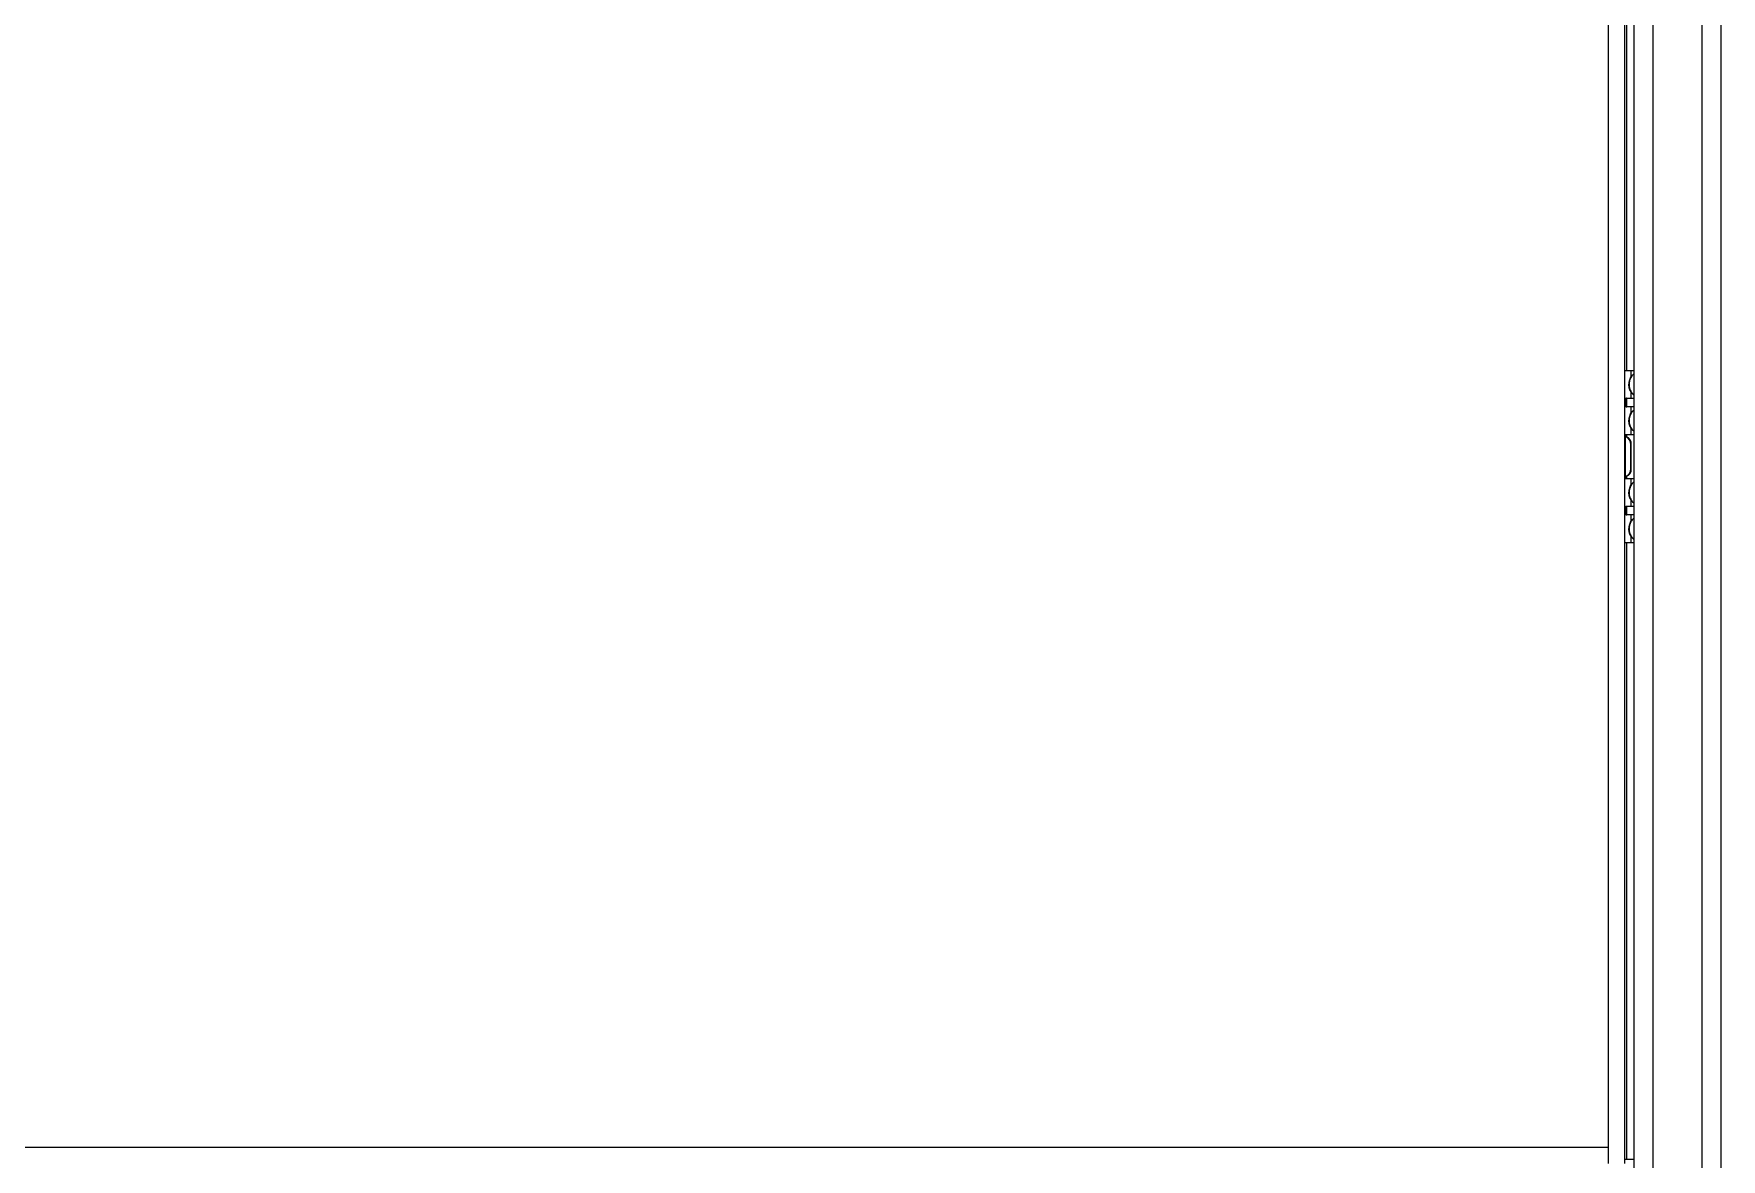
# Model space of a CAD drawing. Header units: inches. Extents: x 40138 to 76695, y -14500 to -5279.
# Drawn here: x 58276.6 to 58489.6, y -11346.1 to -11204.1 of the extents above; entities that cross this region are included whole.
import ezdxf

# ---------------------------------------------------------------- set-up
doc = ezdxf.new("R2010")
doc.units = ezdxf.units.IN
doc.header["$LTSCALE"] = 2
doc.header["$MEASUREMENT"] = 0
doc.layers.add('M-OBJECT-DETAILS', color=7, linetype='Continuous', lineweight=9)

msp = doc.modelspace()

# ---------------------------------------------------------------- linework, layer by layer
at = {"layer": 'M-OBJECT-DETAILS', "linetype": 'Continuous'}
for p, q in [((58480.957, -11384.116), (58480.957, -10416.616)), ((58487.148, -11384.116), (58487.148, -10416.616)), ((58489.556, -11384.116), (58489.556, -10416.616)), ((58477.66, -11246.591), (58477.66, -10454.616)), ((58478.549, -11346.116), (58478.549, -10454.616)), ((58475.317, -11344.577), (58475.317, -10456.155)), ((58477.406, -11346.666), (58477.406, -10456.155)), ((58478.134, -11246.591), (58477.406, -11246.591)), ((58478.549, -11246.591), (58478.134, -11246.591)), ((58478.134, -11246.591), (58478.134, -11247.5)), ((58477.922, -11248.321), (58477.906, -11248.321)), ((58477.906, -11248.321), (58477.906, -11248.336)), ((58477.906, -11248.336), (58477.922, -11248.336)), ((58477.922, -11248.321), (58477.922, -11248.336)), ((58477.495, -11250.566), (58477.406, -11250.566)), ((58477.406, -11250.656), (58477.495, -11250.656)), ((58477.495, -11250.656), (58477.495, -11250.566)), ((58477.54, -11250.066), (58478.134, -11250.066)), ((58477.66, -11251.156), (58477.66, -11250.066)), ((58478.134, -11249.168), (58478.134, -11250.066)), ((58478.134, -11250.066), (58478.549, -11250.066)), ((58478.134, -11251.156), (58477.54, -11251.156)), ((58477.922, -11252.886), (58477.906, -11252.886)), ((58477.906, -11252.886), (58477.906, -11252.901)), ((58477.906, -11252.901), (58477.922, -11252.901)), ((58477.922, -11252.886), (58477.922, -11252.901)), ((58478.549, -11251.156), (58478.134, -11251.156)), ((58478.134, -11251.156), (58478.134, -11252.065)), ((58477.406, -11254.781), (58477.495, -11254.781)), ((58477.406, -11254.931), (58477.44, -11254.931)), ((58477.417, -11254.631), (58478.134, -11254.631)), ((58477.49, -11254.934), (58477.44, -11254.931)), ((58477.44, -11254.931), (58477.507, -11254.931)), ((58477.49, -11259.927), (58477.49, -11254.934)), ((58477.495, -11254.781), (58477.495, -11254.931)), ((58477.66, -11254.958), (58477.66, -11254.631)), ((58478.134, -11253.733), (58478.134, -11254.631)), ((58478.134, -11254.631), (58478.549, -11254.631)), ((58478.139, -11258.931), (58478.139, -11255.931)), ((58478.202, -11255.931), (58478.139, -11255.931)), ((58478.202, -11258.931), (58478.202, -11255.931)), ((58478.139, -11258.931), (58478.202, -11258.931)), ((58477.44, -11259.931), (58477.406, -11259.931)), ((58477.406, -11260.081), (58477.495, -11260.081)), ((58478.134, -11260.231), (58477.417, -11260.231)), ((58477.44, -11259.931), (58477.49, -11259.927)), ((58477.507, -11259.931), (58477.44, -11259.931)), ((58477.495, -11259.931), (58477.495, -11260.081)), ((58477.66, -11260.231), (58477.66, -11259.903)), ((58478.549, -11260.231), (58478.134, -11260.231)), ((58478.134, -11260.231), (58478.134, -11261.14)), ((58477.54, -11263.711), (58478.134, -11263.711)), ((58477.66, -11264.801), (58477.66, -11263.711)), ((58477.922, -11261.961), (58477.906, -11261.961)), ((58477.906, -11261.961), (58477.906, -11261.981)), ((58477.906, -11261.981), (58477.922, -11261.981)), ((58477.922, -11261.961), (58477.922, -11261.981)), ((58478.134, -11262.813), (58478.134, -11263.711)), ((58478.134, -11263.711), (58478.549, -11263.711)), ((58477.495, -11264.211), (58477.406, -11264.211)), ((58477.406, -11264.301), (58477.495, -11264.301)), ((58477.495, -11264.301), (58477.495, -11264.211)), ((58478.134, -11264.801), (58477.54, -11264.801)), ((58478.549, -11264.801), (58478.134, -11264.801)), ((58478.134, -11264.801), (58478.134, -11265.71)), ((58477.922, -11266.531), (58477.906, -11266.531)), ((58477.906, -11266.531), (58477.906, -11266.551)), ((58477.906, -11266.551), (58477.922, -11266.551)), ((58477.922, -11266.531), (58477.922, -11266.551)), ((58478.134, -11267.383), (58478.134, -11268.281)), ((58477.406, -11268.281), (58478.134, -11268.281)), ((58477.66, -11346.116), (58477.66, -11268.281)), ((58478.134, -11268.281), (58478.549, -11268.281)), ((57905.195, -11344.577), (58475.317, -11344.577)), ((58475.317, -11346.666), (58475.317, -11344.577)), ((58477.406, -11346.116), (58477.66, -11346.116)), ((58477.66, -11346.116), (58478.549, -11346.116)), ((58478.549, -11384.116), (58478.549, -11346.116))]:
    msp.add_line(p, q, dxfattribs=at)
for centre, start, end in [((58477.22, -11255.819), 353.09958, 73.00992), ((58477.283, -11255.819), 353.10065, 73.00885), ((58477.22, -11259.042), 286.99008, 6.90042), ((58477.283, -11259.042), 286.99115, 6.89935)]:
    msp.add_arc(centre, 0.926, start, end, dxfattribs=at)
for points, knots in [([(58477.906, -11248.321), (58477.925, -11248.128), (58477.963, -11247.743), (58478.216, -11247.263), (58478.452, -11247.059), (58478.549, -11246.975)], [0, 0, 0, 0, 0.3698691, 0.7399004, 1, 1, 1, 1]), ([(58478.549, -11249.685), (58478.462, -11249.611), (58478.249, -11249.429), (58478.009, -11248.999), (58477.911, -11248.604), (58477.907, -11248.376), (58477.906, -11248.336)], [0, 0, 0, 0, 0.2310419, 0.5647741, 0.9227189, 1, 1, 1, 1]), ([(58478.549, -11246.987), (58478.464, -11247.061), (58478.251, -11247.244), (58478.017, -11247.678), (58477.926, -11248.069), (58477.922, -11248.289), (58477.922, -11248.321)], [0, 0, 0, 0, 0.2306598, 0.5726691, 0.9379461, 1, 1, 1, 1]), ([(58477.922, -11248.336), (58477.941, -11248.528), (58477.98, -11248.914), (58478.228, -11249.387), (58478.458, -11249.586), (58478.549, -11249.665)], [0, 0, 0, 0, 0.375975, 0.7521435, 1, 1, 1, 1]), ([(58477.406, -11250.566), (58477.406, -11250.51), (58477.406, -11250.397), (58477.409, -11250.248), (58477.428, -11250.138), (58477.47, -11250.075), (58477.517, -11250.069), (58477.54, -11250.066)], [0, 0, 0, 0, 0.20830077, 0.4166766, 0.62283223, 0.82051751, 1, 1, 1, 1]), ([(58477.54, -11251.156), (58477.514, -11251.152), (58477.463, -11251.143), (58477.424, -11251.069), (58477.408, -11250.955), (58477.406, -11250.812), (58477.406, -11250.707), (58477.406, -11250.656)], [0, 0, 0, 0, 0.2068629, 0.4143898, 0.6096935, 0.8082966, 1, 1, 1, 1]), ([(58477.644, -11250.066), (58477.616, -11250.069), (58477.56, -11250.077), (58477.516, -11250.148), (58477.498, -11250.26), (58477.495, -11250.403), (58477.495, -11250.511), (58477.495, -11250.566)], [0, 0, 0, 0, 0.2051764, 0.4110944, 0.6027239, 0.7976738, 1, 1, 1, 1]), ([(58477.495, -11250.656), (58477.495, -11250.712), (58477.495, -11250.824), (58477.498, -11250.973), (58477.519, -11251.083), (58477.566, -11251.146), (58477.618, -11251.152), (58477.644, -11251.156)], [0, 0, 0, 0, 0.2068565, 0.413783, 0.6179571, 0.8122732, 1, 1, 1, 1]), ([(58477.906, -11252.886), (58477.925, -11252.693), (58477.963, -11252.308), (58478.216, -11251.828), (58478.452, -11251.624), (58478.549, -11251.54)], [0, 0, 0, 0, 0.3698691, 0.7399004, 1, 1, 1, 1]), ([(58478.549, -11254.25), (58478.462, -11254.176), (58478.249, -11253.994), (58478.009, -11253.564), (58477.911, -11253.169), (58477.907, -11252.941), (58477.906, -11252.901)], [0, 0, 0, 0, 0.2310419, 0.5647741, 0.9227189, 1, 1, 1, 1]), ([(58478.549, -11251.552), (58478.464, -11251.626), (58478.251, -11251.809), (58478.017, -11252.243), (58477.926, -11252.634), (58477.922, -11252.854), (58477.922, -11252.886)], [0, 0, 0, 0, 0.2306598, 0.5726691, 0.9379461, 1, 1, 1, 1]), ([(58477.922, -11252.901), (58477.941, -11253.093), (58477.98, -11253.479), (58478.228, -11253.952), (58478.458, -11254.151), (58478.549, -11254.23)], [0, 0, 0, 0, 0.375975, 0.7521435, 1, 1, 1, 1]), ([(58477.406, -11254.781), (58477.406, -11254.764), (58477.406, -11254.73), (58477.406, -11254.685), (58477.408, -11254.651), (58477.412, -11254.633), (58477.415, -11254.631), (58477.417, -11254.631)], [0, 0, 0, 0, 0.2141749, 0.4283174, 0.6422235, 0.8553508, 1, 1, 1, 1]), ([(58477.507, -11254.631), (58477.505, -11254.632), (58477.5, -11254.636), (58477.496, -11254.661), (58477.495, -11254.699), (58477.495, -11254.741), (58477.495, -11254.769), (58477.495, -11254.781)], [0, 0, 0, 0, 0.21373692, 0.42788199, 0.640309, 0.85347129, 1, 1, 1, 1]), ([(58477.507, -11254.931), (58477.517, -11254.931), (58477.529, -11254.931), (58477.549, -11254.934), (58477.553, -11254.934)], [0, 0, 0, 0, 0.7754955, 1, 1, 1, 1]), ([(58477.417, -11260.231), (58477.415, -11260.229), (58477.41, -11260.226), (58477.407, -11260.2), (58477.406, -11260.162), (58477.406, -11260.12), (58477.406, -11260.092), (58477.406, -11260.081)], [0, 0, 0, 0, 0.2140263, 0.4280895, 0.6409031, 0.8543002, 1, 1, 1, 1]), ([(58477.495, -11260.081), (58477.495, -11260.098), (58477.495, -11260.131), (58477.495, -11260.176), (58477.497, -11260.21), (58477.501, -11260.228), (58477.505, -11260.23), (58477.507, -11260.231)], [0, 0, 0, 0, 0.2139643, 0.4281331, 0.6419052, 0.8548634, 1, 1, 1, 1]), ([(58477.553, -11259.927), (58477.539, -11259.929), (58477.52, -11259.931), (58477.51, -11259.931), (58477.507, -11259.931)], [0, 0, 0, 0, 0.7760433, 1, 1, 1, 1]), ([(58477.906, -11261.961), (58477.925, -11261.768), (58477.963, -11261.383), (58478.216, -11260.903), (58478.452, -11260.699), (58478.549, -11260.615)], [0, 0, 0, 0, 0.3698511, 0.7398998, 1, 1, 1, 1]), ([(58478.549, -11260.627), (58478.464, -11260.701), (58478.251, -11260.884), (58478.017, -11261.318), (58477.926, -11261.709), (58477.922, -11261.929), (58477.922, -11261.961)], [0, 0, 0, 0, 0.23067341, 0.57266742, 0.93794587, 1, 1, 1, 1]), ([(58477.406, -11264.211), (58477.406, -11264.155), (58477.406, -11264.042), (58477.409, -11263.893), (58477.428, -11263.783), (58477.47, -11263.72), (58477.517, -11263.714), (58477.54, -11263.711)], [0, 0, 0, 0, 0.2083029, 0.4166809, 0.622814, 0.8205157, 1, 1, 1, 1]), ([(58477.644, -11263.711), (58477.616, -11263.714), (58477.56, -11263.722), (58477.516, -11263.793), (58477.498, -11263.905), (58477.495, -11264.048), (58477.495, -11264.156), (58477.495, -11264.211)], [0, 0, 0, 0, 0.2051848, 0.4110909, 0.6027494, 0.7976702, 1, 1, 1, 1]), ([(58478.549, -11263.33), (58478.462, -11263.256), (58478.249, -11263.074), (58478.009, -11262.644), (58477.911, -11262.249), (58477.907, -11262.021), (58477.906, -11261.981)], [0, 0, 0, 0, 0.2310281, 0.5647583, 0.9227194, 1, 1, 1, 1]), ([(58477.922, -11261.981), (58477.941, -11262.173), (58477.98, -11262.559), (58478.228, -11263.032), (58478.458, -11263.231), (58478.549, -11263.31)], [0, 0, 0, 0, 0.375975, 0.7521435, 1, 1, 1, 1]), ([(58477.54, -11264.801), (58477.514, -11264.797), (58477.463, -11264.788), (58477.424, -11264.714), (58477.408, -11264.6), (58477.406, -11264.457), (58477.406, -11264.352), (58477.406, -11264.301)], [0, 0, 0, 0, 0.2068654, 0.4143898, 0.6096652, 0.8082989, 1, 1, 1, 1]), ([(58477.495, -11264.301), (58477.495, -11264.357), (58477.495, -11264.469), (58477.498, -11264.618), (58477.519, -11264.728), (58477.566, -11264.791), (58477.618, -11264.798), (58477.644, -11264.801)], [0, 0, 0, 0, 0.2068556, 0.4137812, 0.6179544, 0.8122697, 1, 1, 1, 1]), ([(58477.906, -11266.531), (58477.925, -11266.338), (58477.963, -11265.953), (58478.216, -11265.473), (58478.452, -11265.269), (58478.549, -11265.185)], [0, 0, 0, 0, 0.3698511, 0.7398998, 1, 1, 1, 1]), ([(58478.549, -11265.197), (58478.464, -11265.271), (58478.251, -11265.454), (58478.017, -11265.888), (58477.926, -11266.279), (58477.922, -11266.499), (58477.922, -11266.531)], [0, 0, 0, 0, 0.23067341, 0.57266742, 0.93794587, 1, 1, 1, 1]), ([(58478.549, -11267.9), (58478.462, -11267.826), (58478.249, -11267.644), (58478.009, -11267.214), (58477.911, -11266.819), (58477.907, -11266.591), (58477.906, -11266.551)], [0, 0, 0, 0, 0.2310419, 0.5647741, 0.9227189, 1, 1, 1, 1]), ([(58477.922, -11266.551), (58477.941, -11266.743), (58477.98, -11267.129), (58478.228, -11267.602), (58478.458, -11267.801), (58478.549, -11267.88)], [0, 0, 0, 0, 0.375975, 0.7521435, 1, 1, 1, 1])]:
    msp.add_open_spline(points, degree=3, knots=knots, dxfattribs=at)

doc.saveas('drawing.dxf')
